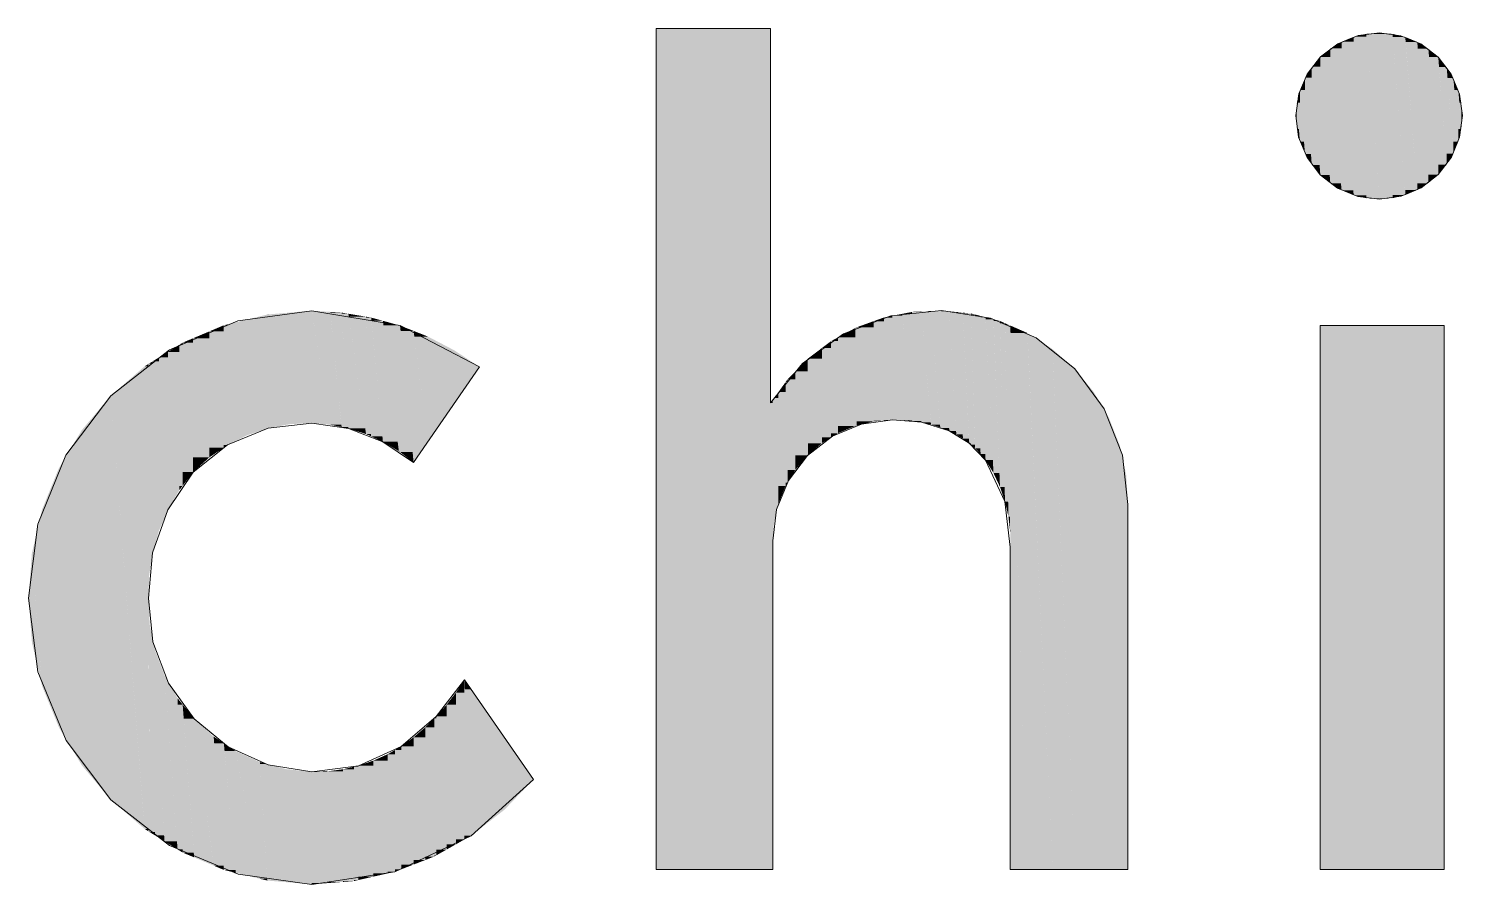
# Model space of a CAD drawing. Extents: x -1 to 1342, y -35 to 723.
# Drawn here: x 1236.772 to 1240.229, y 283.964 to 286.028 of the extents above; entities that cross this region are included whole.
import ezdxf

# ---------------------------------------------------------------- set-up
doc = ezdxf.new("R2010")
doc.units = 0
doc.layers.get('0').update_dxf_attribs({"lineweight": 18})
doc.layers.add('P11_Plankopf_Ausführung_AF_4_800 Plankopf', color=7, linetype='Continuous', lineweight=25)

# ---------------------------------------------------------------- blocks, each defined once
blk = doc.blocks.new('Referenz-A0SKLQSHLL', base_point=(1054.4775, 131.3883))
at = {"layer": 'P11_Plankopf_Ausführung_AF_4_800 Plankopf', "color": 0, "linetype": 'Continuous', "lineweight": 13, "ltscale": 16.9}
for p, q in [((1238.5613, 286.0283), (1238.285, 286.0283)), ((1238.285, 286.0283), (1238.285, 284.0003)), ((1238.5613, 285.1255), (1238.5613, 286.0283)), ((1239.9293, 285.9919), (1239.8876, 285.9603)), ((1239.9779, 286.0116), (1239.9293, 285.9919)), ((1240.0298, 286.0181), (1239.9779, 286.0116)), ((1240.0815, 286.0113), (1240.0298, 286.0181)), ((1240.1296, 285.9914), (1240.0815, 286.0113)), ((1240.1709, 285.9598), (1240.1296, 285.9914)), ((1239.8876, 285.9603), (1239.8554, 285.9189)), ((1240.2027, 285.9185), (1240.1709, 285.9598)), ((1239.8554, 285.9189), (1239.835, 285.8707)), ((1240.2226, 285.8704), (1240.2027, 285.9185)), ((1239.835, 285.8707), (1239.8278, 285.8188)), ((1240.2295, 285.8188), (1240.2226, 285.8704)), ((1239.8278, 285.8188), (1239.8347, 285.7665)), ((1240.2229, 285.7668), (1240.2295, 285.8188)), ((1239.8347, 285.7665), (1239.8549, 285.7178)), ((1240.2032, 285.7182), (1240.2229, 285.7668)), ((1239.8549, 285.7178), (1239.887, 285.6759)), ((1240.1715, 285.6764), (1240.2032, 285.7182)), ((1239.887, 285.6759), (1239.9288, 285.6438)), ((1240.1301, 285.6443), (1240.1715, 285.6764)), ((1239.9288, 285.6438), (1239.9776, 285.6236)), ((1239.9776, 285.6236), (1240.0298, 285.6168)), ((1240.0298, 285.6168), (1240.0818, 285.6239)), ((1240.0818, 285.6239), (1240.1301, 285.6443)), ((1237.4548, 285.348), (1237.2769, 285.3232)), ((1237.6677, 285.3121), (1237.4548, 285.348)), ((1238.8515, 285.3359), (1238.7372, 285.2923)), ((1238.9731, 285.3483), (1238.8515, 285.3359)), ((1239.0916, 285.3303), (1238.9731, 285.3483)), ((1237.2769, 285.3232), (1237.1115, 285.2532)), ((1237.8592, 285.2124), (1237.6677, 285.3121)), ((1239.2014, 285.2823), (1239.0916, 285.3303)), ((1240.1859, 285.3122), (1239.8868, 285.3122)), ((1239.8868, 285.3122), (1239.8868, 284.0003)), ((1240.1859, 284.0003), (1240.1859, 285.3122)), ((1238.7372, 285.2923), (1238.6382, 285.2206)), ((1239.2951, 285.2075), (1239.2014, 285.2823)), ((1237.1115, 285.2532), (1236.9699, 285.1427)), ((1237.7004, 284.9821), (1237.8592, 285.2124)), ((1238.6382, 285.2206), (1238.5613, 285.1255)), ((1239.3661, 285.111), (1239.2951, 285.2075)), ((1236.9699, 285.1427), (1236.8617, 284.9994)), ((1239.4098, 284.9994), (1239.3661, 285.111)), ((1237.3497, 285.0646), (1237.2519, 285.0242)), ((1237.4548, 285.0768), (1237.3497, 285.0646)), ((1237.5431, 285.0641), (1237.4548, 285.0768)), ((1237.6264, 285.032), (1237.5431, 285.0641)), ((1238.7802, 285.0744), (1238.7103, 285.0451)), ((1238.8553, 285.0847), (1238.7802, 285.0744)), ((1238.9252, 285.0787), (1238.8553, 285.0847)), ((1238.9923, 285.0579), (1238.9252, 285.0787)), ((1239.0404, 285.0283), (1238.9923, 285.0579)), ((1237.2519, 285.0242), (1237.1687, 284.9588)), ((1237.7004, 284.9821), (1237.6264, 285.032)), ((1238.7103, 285.0451), (1238.6504, 284.9987)), ((1239.0797, 284.9878), (1239.0404, 285.0283)), ((1236.8617, 284.9994), (1236.7942, 284.833)), ((1238.6504, 284.9987), (1238.6046, 284.9384)), ((1239.4231, 284.8803), (1239.4098, 284.9994)), ((1237.1687, 284.9588), (1237.1078, 284.8675)), ((1239.1266, 284.8876), (1239.0797, 284.9878)), ((1238.6046, 284.9384), (1238.5759, 284.8682)), ((1239.1394, 284.7777), (1239.1266, 284.8876)), ((1237.1078, 284.8675), (1237.0711, 284.764)), ((1238.5759, 284.8682), (1238.5664, 284.7931)), ((1239.4231, 284.0003), (1239.4231, 284.8803)), ((1236.7942, 284.833), (1236.7721, 284.6547)), ((1238.5664, 284.0003), (1238.5664, 284.7931)), ((1237.0711, 284.764), (1237.061, 284.6547)), ((1239.1394, 284.7777), (1239.1394, 284.0003)), ((1236.7721, 284.6547), (1236.7945, 284.4769)), ((1237.061, 284.6547), (1237.0716, 284.5491)), ((1237.0716, 284.5491), (1237.1091, 284.4497)), ((1236.7945, 284.4769), (1236.8622, 284.3109)), ((1237.1091, 284.4497), (1237.1711, 284.3635)), ((1237.7552, 284.3694), (1237.8231, 284.4578)), ((1237.9896, 284.2173), (1237.8231, 284.4578)), ((1237.6706, 284.2968), (1237.7552, 284.3694)), ((1237.1711, 284.3635), (1237.2532, 284.2963)), ((1236.8622, 284.3109), (1236.9705, 284.1681)), ((1237.5672, 284.2504), (1237.6706, 284.2968)), ((1237.2532, 284.2963), (1237.35, 284.2526)), ((1237.35, 284.2526), (1237.4548, 284.2354)), ((1237.4548, 284.2354), (1237.5672, 284.2504)), ((1237.8389, 284.0814), (1237.9896, 284.2173)), ((1236.9705, 284.1681), (1237.112, 284.0582)), ((1237.112, 284.0582), (1237.2772, 283.9886)), ((1237.6555, 283.9946), (1237.8389, 284.0814)), ((1237.2772, 283.9886), (1237.4548, 283.9642)), ((1237.4548, 283.9642), (1237.6555, 283.9946)), ((1238.285, 284.0003), (1238.5664, 284.0003)), ((1239.1394, 284.0003), (1239.4231, 284.0003)), ((1239.8868, 284.0003), (1240.1859, 284.0003))]:
    blk.add_line(p, q, dxfattribs=at)
at = {"layer": 'P11_Plankopf_Ausführung_AF_4_800 Plankopf', "color": 0, "linetype": 'Continuous', "lineweight": 0, "ltscale": 0.0169}
for points in [[(1238.285, 284.0003), (1238.5613, 284.0003), (1238.285, 286.0283)], [(1238.5613, 285.1255), (1238.5613, 286.0283), (1238.285, 286.0283)], [(1238.5613, 285.1255), (1238.408, 285.1255), (1238.285, 286.0283)], [(1239.9381, 285.9805), (1239.9116, 285.9805), (1239.9381, 285.9965)], [(1239.9386, 285.9965), (1239.9381, 285.9965), (1239.9386, 285.9968)], [(1239.9386, 285.6388), (1239.9381, 285.6388), (1239.9381, 285.9965)], [(1239.9386, 285.6386), (1239.9386, 285.9965), (1239.9381, 285.9965)], [(1239.9674, 285.9968), (1239.9386, 285.9968), (1239.9674, 286.0085)], [(1239.9665, 285.6386), (1239.9386, 285.6386), (1239.9386, 285.9968)], [(1239.9674, 285.6266), (1239.9674, 285.9968), (1239.9386, 285.9968)], [(1239.9678, 286.0085), (1239.9674, 286.0085), (1239.9678, 286.0087)], [(1239.9678, 285.6266), (1239.9674, 285.6266), (1239.9674, 286.0085)], [(1239.9678, 285.6266), (1239.9678, 286.0085), (1239.9674, 286.0085)], [(1239.9982, 286.0087), (1239.9678, 286.0087), (1239.9982, 286.0158)], [(1239.9977, 285.6266), (1239.9678, 285.6266), (1239.9678, 286.0087)], [(1239.9982, 285.6192), (1239.9982, 286.0087), (1239.9678, 286.0087)], [(1239.9984, 285.6192), (1239.9982, 285.6192), (1239.9982, 286.0158)], [(1239.9984, 285.6192), (1239.9984, 286.0158), (1239.9982, 286.0158)], [(1239.9984, 286.0158), (1239.9982, 286.0158), (1239.9984, 286.0158)], [(1240.0298, 286.0158), (1239.9984, 286.0158), (1240.0298, 286.0181)], [(1240.0296, 285.6192), (1239.9984, 285.6192), (1239.9984, 286.0158)], [(1240.0298, 285.6168), (1240.0298, 286.0158), (1239.9984, 286.0158)], [(1240.061, 285.6194), (1240.0298, 285.6194), (1240.0298, 286.0181)], [(1240.061, 286.0156), (1240.03, 286.0156), (1240.0298, 286.0181)], [(1240.061, 285.6194), (1240.061, 286.0156), (1240.03, 286.0156)], [(1240.0612, 285.6194), (1240.061, 285.6194), (1240.061, 286.0156)], [(1240.0612, 285.6194), (1240.0612, 286.0156), (1240.061, 286.0156)], [(1240.0612, 286.0156), (1240.061, 286.0156), (1240.061, 286.0156)], [(1240.0915, 285.6269), (1240.0612, 285.6269), (1240.0612, 286.0156)], [(1240.0915, 286.0083), (1240.0618, 286.0083), (1240.0612, 286.0156)], [(1240.0915, 285.6269), (1240.0915, 286.0083), (1240.0618, 286.0083)], [(1240.0918, 285.627), (1240.0915, 285.627), (1240.0915, 286.0083)], [(1240.0918, 286.0082), (1240.0915, 286.0082), (1240.0915, 286.0083)], [(1240.0918, 285.627), (1240.0918, 286.0082), (1240.0915, 286.0082)], [(1240.1204, 285.639), (1240.0918, 285.639), (1240.0918, 286.0082)], [(1240.1204, 285.9964), (1240.0928, 285.9964), (1240.0918, 286.0082)], [(1240.1204, 285.639), (1240.1204, 285.9964), (1240.0928, 285.9964)], [(1240.1209, 285.6392), (1240.1204, 285.6392), (1240.1204, 285.9964)], [(1240.1209, 285.9961), (1240.1204, 285.9961), (1240.1204, 285.9964)], [(1240.1209, 285.6392), (1240.1209, 285.9961), (1240.1204, 285.9961)], [(1240.1471, 285.6555), (1240.1209, 285.6555), (1240.1209, 285.9961)], [(1240.1471, 285.9801), (1240.1221, 285.9801), (1240.1209, 285.9961)], [(1239.887, 285.9364), (1239.867, 285.9364), (1239.887, 285.9596)], [(1239.8876, 285.9596), (1239.887, 285.9596), (1239.8876, 285.9603)], [(1239.8876, 285.6759), (1239.887, 285.6759), (1239.887, 285.9596)], [(1239.8876, 285.6754), (1239.8876, 285.9596), (1239.887, 285.9596)], [(1239.9111, 285.9603), (1239.8876, 285.9603), (1239.9111, 285.9801)], [(1239.9096, 285.6754), (1239.8876, 285.6754), (1239.8876, 285.9603)], [(1239.9111, 285.6553), (1239.9111, 285.9603), (1239.8876, 285.9603)], [(1239.9116, 285.9801), (1239.9111, 285.9801), (1239.9116, 285.9805)], [(1239.9116, 285.6553), (1239.9111, 285.6553), (1239.9111, 285.9801)], [(1239.9116, 285.655), (1239.9116, 285.9801), (1239.9111, 285.9801)], [(1239.9369, 285.655), (1239.9116, 285.655), (1239.9116, 285.9805)], [(1239.9381, 285.6388), (1239.9381, 285.9805), (1239.9116, 285.9805)], [(1240.1471, 285.6555), (1240.1471, 285.9801), (1240.1221, 285.9801)], [(1240.1477, 285.6558), (1240.1471, 285.6558), (1240.1471, 285.9801)], [(1240.1477, 285.9796), (1240.1471, 285.9796), (1240.1471, 285.9801)], [(1240.1477, 285.6558), (1240.1477, 285.9796), (1240.1471, 285.9796)], [(1240.1709, 285.6759), (1240.1477, 285.6759), (1240.1477, 285.9796)], [(1240.1709, 285.9598), (1240.1492, 285.9598), (1240.1477, 285.9796)], [(1240.1709, 285.6759), (1240.1709, 285.9598), (1240.1492, 285.9598)], [(1240.1715, 285.6764), (1240.1709, 285.6764), (1240.1709, 285.9598)], [(1240.1715, 285.9591), (1240.1709, 285.9591), (1240.1709, 285.9598)], [(1240.1715, 285.6764), (1240.1715, 285.9591), (1240.1709, 285.9591)], [(1240.1913, 285.6999), (1240.1715, 285.6999), (1240.1715, 285.9591)], [(1240.1913, 285.936), (1240.1733, 285.936), (1240.1715, 285.9591)], [(1239.8664, 285.9097), (1239.8503, 285.9097), (1239.8664, 285.9356)], [(1239.867, 285.9356), (1239.8664, 285.9356), (1239.867, 285.9364)], [(1239.867, 285.7), (1239.8664, 285.7), (1239.8664, 285.9356)], [(1239.867, 285.6994), (1239.867, 285.9356), (1239.8664, 285.9356)], [(1239.8852, 285.6994), (1239.867, 285.6994), (1239.867, 285.9364)], [(1239.887, 285.6759), (1239.887, 285.9364), (1239.867, 285.9364)], [(1240.1913, 285.6999), (1240.1913, 285.936), (1240.1733, 285.936)], [(1240.1918, 285.7005), (1240.1913, 285.7005), (1240.1913, 285.936)], [(1240.1918, 285.9351), (1240.1913, 285.9351), (1240.1913, 285.936)], [(1240.1918, 285.7005), (1240.1918, 285.9351), (1240.1913, 285.9351)], [(1240.2077, 285.7267), (1240.1918, 285.7267), (1240.1918, 285.9351)], [(1240.2077, 285.9093), (1240.1938, 285.9093), (1240.1918, 285.9351)], [(1239.8499, 285.8807), (1239.8381, 285.8807), (1239.8499, 285.9086)], [(1239.8503, 285.9086), (1239.8499, 285.9086), (1239.8503, 285.9097)], [(1239.8503, 285.7271), (1239.8499, 285.7271), (1239.8499, 285.9086)], [(1239.8503, 285.7263), (1239.8503, 285.9086), (1239.8499, 285.9086)], [(1239.8644, 285.7263), (1239.8503, 285.7263), (1239.8503, 285.9097)], [(1239.8664, 285.7), (1239.8664, 285.9097), (1239.8503, 285.9097)], [(1240.2077, 285.7267), (1240.2077, 285.9093), (1240.1938, 285.9093)], [(1240.2081, 285.7275), (1240.2077, 285.7275), (1240.2077, 285.9093)], [(1240.2081, 285.9082), (1240.2077, 285.9082), (1240.2077, 285.9093)], [(1240.2081, 285.7275), (1240.2081, 285.9082), (1240.2077, 285.9082)], [(1240.2197, 285.7558), (1240.2081, 285.7558), (1240.2081, 285.9082)], [(1240.2197, 285.8804), (1240.2102, 285.8804), (1240.2081, 285.9082)], [(1239.8377, 285.8501), (1239.8305, 285.8501), (1239.8377, 285.8793)], [(1239.8381, 285.8793), (1239.8377, 285.8793), (1239.8381, 285.8807)], [(1239.8381, 285.7563), (1239.8377, 285.7563), (1239.8377, 285.8793)], [(1239.8381, 285.7555), (1239.8381, 285.8793), (1239.8377, 285.8793)], [(1239.8477, 285.7555), (1239.8381, 285.7555), (1239.8381, 285.8807)], [(1239.8499, 285.7271), (1239.8499, 285.8807), (1239.8381, 285.8807)], [(1240.2197, 285.7558), (1240.2197, 285.8804), (1240.2102, 285.8804)], [(1240.22, 285.7567), (1240.2197, 285.7567), (1240.2197, 285.8804)], [(1240.22, 285.8789), (1240.2197, 285.8789), (1240.2197, 285.8804)], [(1240.22, 285.7567), (1240.22, 285.8789), (1240.2197, 285.8789)], [(1240.227, 285.7865), (1240.22, 285.7865), (1240.22, 285.8789)], [(1240.227, 285.85), (1240.2222, 285.85), (1240.22, 285.8789)], [(1239.8303, 285.8188), (1239.8278, 285.8188), (1239.8303, 285.8478)], [(1239.8303, 285.7872), (1239.8303, 285.8188), (1239.8278, 285.8188)], [(1239.8305, 285.8478), (1239.8303, 285.8478), (1239.8305, 285.8501)], [(1239.8305, 285.7872), (1239.8303, 285.7872), (1239.8303, 285.8478)], [(1239.8305, 285.7864), (1239.8305, 285.8478), (1239.8303, 285.8478)], [(1239.8354, 285.7864), (1239.8305, 285.7864), (1239.8305, 285.8501)], [(1239.8377, 285.7563), (1239.8377, 285.8501), (1239.8305, 285.8501)], [(1240.227, 285.7865), (1240.227, 285.85), (1240.2222, 285.85)], [(1240.2272, 285.7873), (1240.227, 285.7873), (1240.227, 285.85)], [(1240.2272, 285.8475), (1240.227, 285.8475), (1240.227, 285.85)], [(1240.2272, 285.7873), (1240.2272, 285.8475), (1240.227, 285.8475)], [(1240.2295, 285.8188), (1240.2272, 285.8188), (1240.2272, 285.8475)], [(1240.2272, 285.7873), (1240.2295, 285.8188), (1240.2272, 285.8188)], [(1239.8305, 285.7864), (1239.8305, 285.7872), (1239.8303, 285.7872)], [(1239.8377, 285.7563), (1239.8354, 285.7864), (1239.8305, 285.7864)], [(1240.22, 285.7567), (1240.227, 285.7865), (1240.22, 285.7865)], [(1240.227, 285.7865), (1240.2272, 285.7873), (1240.227, 285.7873)], [(1239.8381, 285.7555), (1239.8381, 285.7563), (1239.8377, 285.7563)], [(1239.8499, 285.7271), (1239.8477, 285.7555), (1239.8381, 285.7555)], [(1240.2081, 285.7275), (1240.2197, 285.7558), (1240.2081, 285.7558)], [(1240.2197, 285.7558), (1240.22, 285.7567), (1240.2197, 285.7567)], [(1239.8503, 285.7263), (1239.8503, 285.7271), (1239.8499, 285.7271)], [(1239.8664, 285.7), (1239.8644, 285.7263), (1239.8503, 285.7263)], [(1240.1918, 285.7005), (1240.2077, 285.7267), (1240.1918, 285.7267)], [(1240.2077, 285.7267), (1240.2081, 285.7275), (1240.2077, 285.7275)], [(1239.867, 285.6994), (1239.867, 285.7), (1239.8664, 285.7)], [(1239.887, 285.6759), (1239.8852, 285.6994), (1239.867, 285.6994)], [(1240.1715, 285.6764), (1240.1913, 285.6999), (1240.1715, 285.6999)], [(1240.1913, 285.6999), (1240.1918, 285.7005), (1240.1913, 285.7005)], [(1239.8876, 285.6754), (1239.8876, 285.6759), (1239.887, 285.6759)], [(1239.9111, 285.6553), (1239.9096, 285.6754), (1239.8876, 285.6754)], [(1239.9116, 285.655), (1239.9116, 285.6553), (1239.9111, 285.6553)], [(1239.9381, 285.6388), (1239.9369, 285.655), (1239.9116, 285.655)], [(1240.1209, 285.6392), (1240.1471, 285.6555), (1240.1209, 285.6555)], [(1240.1471, 285.6555), (1240.1477, 285.6558), (1240.1471, 285.6558)], [(1240.1477, 285.6558), (1240.1709, 285.6759), (1240.1477, 285.6759)], [(1240.1709, 285.6759), (1240.1715, 285.6764), (1240.1709, 285.6764)], [(1239.9386, 285.6386), (1239.9386, 285.6388), (1239.9381, 285.6388)], [(1239.9674, 285.6266), (1239.9665, 285.6386), (1239.9386, 285.6386)], [(1239.9678, 285.6266), (1239.9678, 285.6266), (1239.9674, 285.6266)], [(1239.9982, 285.6192), (1239.9977, 285.6266), (1239.9678, 285.6266)], [(1239.9984, 285.6192), (1239.9984, 285.6192), (1239.9982, 285.6192)], [(1240.0298, 285.6168), (1240.0296, 285.6192), (1239.9984, 285.6192)], [(1240.0298, 285.6168), (1240.061, 285.6194), (1240.0298, 285.6194)], [(1240.061, 285.6194), (1240.0612, 285.6194), (1240.061, 285.6194)], [(1240.0612, 285.6194), (1240.0915, 285.6269), (1240.0612, 285.6269)], [(1240.0915, 285.6269), (1240.0918, 285.627), (1240.0915, 285.627)], [(1240.0918, 285.627), (1240.1204, 285.639), (1240.0918, 285.639)], [(1240.1204, 285.639), (1240.1209, 285.6392), (1240.1204, 285.6392)], [(1237.3473, 285.3268), (1237.2994, 285.3268), (1237.3473, 285.3387)], [(1237.3497, 285.3387), (1237.3473, 285.3387), (1237.3497, 285.3389)], [(1237.3497, 285.0646), (1237.3473, 285.0646), (1237.3473, 285.3387)], [(1237.3497, 285.0646), (1237.3497, 285.3387), (1237.3473, 285.3387)], [(1237.4018, 285.3389), (1237.3497, 285.3389), (1237.4018, 285.3434)], [(1237.4018, 285.0743), (1237.3497, 285.0743), (1237.3497, 285.3389)], [(1237.4018, 285.0743), (1237.4018, 285.3389), (1237.3497, 285.3389)], [(1237.4548, 285.3434), (1237.4018, 285.3434), (1237.4548, 285.348)], [(1237.4548, 285.0768), (1237.4018, 285.0768), (1237.4018, 285.3434)], [(1237.4548, 285.0768), (1237.4548, 285.3434), (1237.4018, 285.3434)], [(1237.4987, 285.0768), (1237.4548, 285.0768), (1237.4548, 285.348)], [(1237.4993, 285.3452), (1237.4553, 285.3452), (1237.4548, 285.348)], [(1237.4993, 285.0729), (1237.4993, 285.3452), (1237.4553, 285.3452)], [(1237.5263, 285.0729), (1237.4993, 285.0729), (1237.4993, 285.3452)], [(1237.5269, 285.3434), (1237.4995, 285.3434), (1237.4993, 285.3452)], [(1237.5269, 285.0674), (1237.5269, 285.3434), (1237.4995, 285.3434)], [(1237.543, 285.0674), (1237.5269, 285.0674), (1237.5269, 285.3434)], [(1237.5431, 285.3407), (1237.5271, 285.3407), (1237.5269, 285.3434)], [(1237.5431, 285.0641), (1237.5431, 285.3407), (1237.5271, 285.3407)], [(1237.5837, 285.0641), (1237.5431, 285.0641), (1237.5431, 285.3407)], [(1237.5857, 285.3335), (1237.5442, 285.3335), (1237.5431, 285.3407)], [(1238.8553, 285.3315), (1238.8345, 285.3315), (1238.8553, 285.3357)], [(1238.8787, 285.3357), (1238.8553, 285.3357), (1238.8787, 285.3403)], [(1238.8787, 285.0847), (1238.8553, 285.0847), (1238.8553, 285.3357)], [(1238.8787, 285.0843), (1238.8787, 285.3357), (1238.8553, 285.3357)], [(1238.9021, 285.3403), (1238.8787, 285.3403), (1238.9021, 285.3449)], [(1238.9019, 285.0843), (1238.8787, 285.0843), (1238.8787, 285.3403)], [(1238.9021, 285.0824), (1238.9021, 285.3403), (1238.8787, 285.3403)], [(1238.9032, 285.3449), (1238.9021, 285.3449), (1238.9032, 285.3451)], [(1238.9032, 285.0824), (1238.9021, 285.0824), (1238.9021, 285.3449)], [(1238.9032, 285.0822), (1238.9032, 285.3449), (1238.9021, 285.3449)], [(1238.9252, 285.3451), (1238.9032, 285.3451), (1238.9252, 285.3461)], [(1238.925, 285.0822), (1238.9032, 285.0822), (1238.9032, 285.3451)], [(1238.9252, 285.0787), (1238.9252, 285.3451), (1238.9032, 285.3451)], [(1238.9481, 285.3461), (1238.9252, 285.3461), (1238.9481, 285.3472)], [(1238.9476, 285.0787), (1238.9252, 285.0787), (1238.9252, 285.3461)], [(1238.9481, 285.0734), (1238.9481, 285.3461), (1238.9252, 285.3461)], [(1238.9705, 285.3472), (1238.9481, 285.3472), (1238.9705, 285.3482)], [(1238.9699, 285.0734), (1238.9481, 285.0734), (1238.9481, 285.3472)], [(1238.9705, 285.0664), (1238.9705, 285.3472), (1238.9481, 285.3472)], [(1238.9731, 285.3482), (1238.9705, 285.3482), (1238.9731, 285.3483)], [(1238.9731, 285.0664), (1238.9705, 285.0664), (1238.9705, 285.3482)], [(1238.9731, 285.0654), (1238.9731, 285.3482), (1238.9705, 285.3482)], [(1238.9918, 285.0654), (1238.9731, 285.0654), (1238.9731, 285.3483)], [(1238.9923, 285.3464), (1238.9732, 285.3464), (1238.9731, 285.3483)], [(1238.9923, 285.0579), (1238.9923, 285.3464), (1238.9732, 285.3464)], [(1239.0087, 285.0579), (1238.9923, 285.0579), (1238.9923, 285.3464)], [(1239.0092, 285.3448), (1238.9924, 285.3448), (1238.9923, 285.3464)], [(1239.0092, 285.0494), (1239.0092, 285.3448), (1238.9924, 285.3448)], [(1239.0247, 285.0494), (1239.0092, 285.0494), (1239.0092, 285.3448)], [(1239.0252, 285.3432), (1239.0092, 285.3432), (1239.0092, 285.3448)], [(1239.0252, 285.0395), (1239.0252, 285.3432), (1239.0092, 285.3432)], [(1239.0398, 285.0395), (1239.0252, 285.0395), (1239.0252, 285.3432)], [(1239.0404, 285.3417), (1239.0253, 285.3417), (1239.0252, 285.3432)], [(1239.0404, 285.0283), (1239.0404, 285.3417), (1239.0253, 285.3417)], [(1239.0448, 285.0283), (1239.0404, 285.0283), (1239.0404, 285.3417)], [(1239.0448, 285.3413), (1239.0404, 285.3413), (1239.0404, 285.3417)], [(1239.0448, 285.0244), (1239.0448, 285.3413), (1239.0404, 285.3413)], [(1239.0543, 285.0244), (1239.0448, 285.0244), (1239.0448, 285.3413)], [(1239.0546, 285.3387), (1239.0449, 285.3387), (1239.0448, 285.3413)], [(1239.0546, 285.0159), (1239.0546, 285.3387), (1239.0449, 285.3387)], [(1239.0672, 285.0159), (1239.0546, 285.0159), (1239.0546, 285.3387)], [(1239.0677, 285.3353), (1239.0547, 285.3353), (1239.0546, 285.3387)], [(1239.0677, 285.0023), (1239.0677, 285.3353), (1239.0547, 285.3353)], [(1239.0792, 285.0023), (1239.0677, 285.0023), (1239.0677, 285.3353)], [(1239.0797, 285.3322), (1239.0678, 285.3322), (1239.0677, 285.3353)], [(1237.2425, 285.2981), (1237.2081, 285.2981), (1237.2425, 285.3127)], [(1237.2519, 285.3127), (1237.2425, 285.3127), (1237.2519, 285.315)], [(1237.2519, 285.0242), (1237.2425, 285.0242), (1237.2425, 285.3127)], [(1237.2519, 285.0242), (1237.2519, 285.3127), (1237.2425, 285.3127)], [(1237.2994, 285.315), (1237.2519, 285.315), (1237.2994, 285.3268)], [(1237.2994, 285.0478), (1237.2519, 285.0478), (1237.2519, 285.315)], [(1237.2994, 285.0478), (1237.2994, 285.315), (1237.2519, 285.315)], [(1237.3473, 285.0637), (1237.2994, 285.0637), (1237.2994, 285.3268)], [(1237.3473, 285.0637), (1237.3473, 285.3268), (1237.2994, 285.3268)], [(1237.5857, 285.0504), (1237.5857, 285.3335), (1237.5442, 285.3335)], [(1237.5979, 285.0504), (1237.5857, 285.0504), (1237.5857, 285.3335)], [(1237.5981, 285.3314), (1237.5858, 285.3314), (1237.5857, 285.3335)], [(1237.5981, 285.0448), (1237.5981, 285.3314), (1237.5858, 285.3314)], [(1237.6252, 285.0448), (1237.5981, 285.0448), (1237.5981, 285.3314)], [(1237.6264, 285.3236), (1237.5989, 285.3236), (1237.5981, 285.3314)], [(1237.6264, 285.032), (1237.6264, 285.3236), (1237.5989, 285.3236)], [(1237.662, 285.032), (1237.6264, 285.032), (1237.6264, 285.3236)], [(1237.6648, 285.3129), (1237.6277, 285.3129), (1237.6264, 285.3236)], [(1237.6648, 285.0091), (1237.6648, 285.3129), (1237.6277, 285.3129)], [(1237.6677, 285.0091), (1237.6648, 285.0091), (1237.6648, 285.3129)], [(1237.6677, 285.3121), (1237.6648, 285.3121), (1237.6648, 285.3129)], [(1237.6677, 285.007), (1237.6677, 285.3121), (1237.6648, 285.3121)], [(1237.698, 285.007), (1237.6677, 285.007), (1237.6677, 285.3121)], [(1237.7004, 285.2992), (1237.669, 285.2992), (1237.6677, 285.3121)], [(1237.7004, 284.9821), (1237.7004, 285.2992), (1237.669, 285.2992)], [(1237.7349, 285.0321), (1237.7004, 285.0321), (1237.7004, 285.2992)], [(1237.7349, 285.2856), (1237.7022, 285.2856), (1237.7004, 285.2992)], [(1238.7656, 285.2835), (1238.7236, 285.2835), (1238.7656, 285.3062)], [(1238.7686, 285.3062), (1238.7656, 285.3062), (1238.7686, 285.3078)], [(1238.7686, 285.0708), (1238.7656, 285.0708), (1238.7656, 285.3062)], [(1238.7686, 285.0708), (1238.7686, 285.3062), (1238.7656, 285.3062)], [(1238.8099, 285.3078), (1238.7686, 285.3078), (1238.8099, 285.3227)], [(1238.8099, 285.0809), (1238.7686, 285.0809), (1238.7686, 285.3078)], [(1238.8099, 285.0809), (1238.8099, 285.3078), (1238.7686, 285.3078)], [(1238.8345, 285.3227), (1238.8099, 285.3227), (1238.8345, 285.3315)], [(1238.8345, 285.0829), (1238.8099, 285.0829), (1238.8099, 285.3227)], [(1238.8345, 285.0829), (1238.8345, 285.3227), (1238.8099, 285.3227)], [(1238.8553, 285.0847), (1238.8345, 285.0847), (1238.8345, 285.3315)], [(1238.8553, 285.0847), (1238.8553, 285.3315), (1238.8345, 285.3315)], [(1239.0797, 284.9878), (1239.0797, 285.3322), (1239.0678, 285.3322)], [(1239.0973, 284.9878), (1239.0797, 284.9878), (1239.0797, 285.3322)], [(1239.0989, 285.3271), (1239.08, 285.3271), (1239.0797, 285.3322)], [(1239.0989, 284.9561), (1239.0989, 285.3271), (1239.08, 285.3271)], [(1239.1132, 284.9561), (1239.0989, 284.9561), (1239.0989, 285.3271)], [(1239.1145, 285.3231), (1239.0991, 285.3231), (1239.0989, 285.3271)], [(1239.1145, 284.9228), (1239.1145, 285.3231), (1239.0991, 285.3231)], [(1239.1146, 284.9228), (1239.1145, 284.9228), (1239.1145, 285.3231)], [(1239.1146, 285.323), (1239.1145, 285.323), (1239.1145, 285.3231)], [(1239.1146, 284.9226), (1239.1146, 285.323), (1239.1145, 285.323)], [(1239.1257, 284.9226), (1239.1146, 284.9226), (1239.1146, 285.323)], [(1239.1266, 285.3178), (1239.1148, 285.3178), (1239.1146, 285.323)], [(1239.1266, 284.8876), (1239.1266, 285.3178), (1239.1148, 285.3178)], [(1239.1342, 284.8876), (1239.1266, 284.8876), (1239.1266, 285.3178)], [(1239.1348, 285.3142), (1239.1267, 285.3142), (1239.1266, 285.3178)], [(1239.1348, 284.8515), (1239.1348, 285.3142), (1239.1267, 285.3142)], [(1239.1388, 284.8515), (1239.1348, 284.8515), (1239.1348, 285.3142)], [(1239.1391, 285.3123), (1239.1348, 285.3123), (1239.1348, 285.3142)], [(1239.1391, 284.8147), (1239.1391, 285.3123), (1239.1348, 285.3123)], [(1239.1393, 284.8147), (1239.1391, 284.8147), (1239.1391, 285.3123)], [(1239.1394, 285.3122), (1239.1391, 285.3122), (1239.1391, 285.3123)], [(1239.1394, 284.7777), (1239.1394, 285.3122), (1239.1391, 285.3122)], [(1239.1561, 284.7777), (1239.1394, 284.7777), (1239.1394, 285.3122)], [(1239.1805, 285.2942), (1239.1399, 285.2942), (1239.1394, 285.3122)], [(1239.8868, 284.0003), (1240.1859, 284.0003), (1239.8868, 285.3122)], [(1240.1859, 284.0003), (1240.1859, 285.3122), (1239.8868, 285.3122)], [(1237.1354, 285.2486), (1237.1078, 285.2486), (1237.1354, 285.2658)], [(1237.1431, 285.2658), (1237.1354, 285.2658), (1237.1431, 285.2706)], [(1237.1431, 284.9251), (1237.1354, 284.9251), (1237.1354, 285.2658)], [(1237.1431, 284.9251), (1237.1431, 285.2658), (1237.1354, 285.2658)], [(1237.1687, 285.2706), (1237.1431, 285.2706), (1237.1687, 285.2815)], [(1237.1687, 284.9588), (1237.1431, 284.9588), (1237.1431, 285.2706)], [(1237.1687, 284.9588), (1237.1687, 285.2706), (1237.1431, 285.2706)], [(1237.2081, 285.2815), (1237.1687, 285.2815), (1237.2081, 285.2981)], [(1237.2081, 284.9944), (1237.1687, 284.9944), (1237.1687, 285.2815)], [(1237.2081, 284.9944), (1237.2081, 285.2815), (1237.1687, 285.2815)], [(1237.2425, 285.0178), (1237.2081, 285.0178), (1237.2081, 285.2981)], [(1237.2425, 285.0178), (1237.2425, 285.2981), (1237.2081, 285.2981)], [(1237.7349, 285.0321), (1237.7349, 285.2856), (1237.7022, 285.2856)], [(1237.7989, 285.125), (1237.7349, 285.125), (1237.7349, 285.2856)], [(1237.7989, 285.2522), (1237.7482, 285.2522), (1237.7349, 285.2856)], [(1238.7071, 285.2578), (1238.6849, 285.2578), (1238.7071, 285.2745)], [(1238.7236, 285.2745), (1238.7071, 285.2745), (1238.7236, 285.2835)], [(1238.7236, 285.0524), (1238.7071, 285.0524), (1238.7071, 285.2745)], [(1238.7236, 285.0524), (1238.7236, 285.2745), (1238.7071, 285.2745)], [(1238.7656, 285.07), (1238.7236, 285.07), (1238.7236, 285.2835)], [(1238.7656, 285.07), (1238.7656, 285.2835), (1238.7236, 285.2835)], [(1239.1805, 284.0003), (1239.1805, 285.2942), (1239.1399, 285.2942)], [(1239.1805, 284.0003), (1239.2412, 284.0003), (1239.1805, 285.2942)], [(1239.2412, 285.2553), (1239.1824, 285.2553), (1239.1805, 285.2942)], [(1237.0862, 285.2258), (1237.0711, 285.2258), (1237.0862, 285.2352)], [(1237.1078, 285.2352), (1237.0862, 285.2352), (1237.1078, 285.2486)], [(1237.1078, 284.8675), (1237.0862, 284.8675), (1237.0862, 285.2352)], [(1237.1078, 284.8675), (1237.1078, 285.2352), (1237.0862, 285.2352)], [(1237.1354, 284.915), (1237.1078, 284.915), (1237.1078, 285.2486)], [(1237.1354, 284.915), (1237.1354, 285.2486), (1237.1078, 285.2486)], [(1237.7989, 285.125), (1237.7989, 285.2522), (1237.7482, 285.2522)], [(1237.8592, 285.2124), (1237.7989, 285.2124), (1237.7989, 285.2522)], [(1238.6504, 285.2016), (1238.621, 285.2016), (1238.6504, 285.2316)], [(1238.6512, 285.2316), (1238.6504, 285.2316), (1238.6512, 285.2324)], [(1238.6512, 284.9993), (1238.6504, 284.9993), (1238.6504, 285.2316)], [(1238.6512, 284.9993), (1238.6512, 285.2316), (1238.6504, 285.2316)], [(1238.6849, 285.2324), (1238.6512, 285.2324), (1238.6849, 285.2578)], [(1238.6849, 285.0284), (1238.6512, 285.0284), (1238.6512, 285.2324)], [(1238.6849, 285.0284), (1238.6849, 285.2324), (1238.6512, 285.2324)], [(1238.7071, 285.0421), (1238.6849, 285.0421), (1238.6849, 285.2578)], [(1238.7071, 285.0421), (1238.7071, 285.2578), (1238.6849, 285.2578)], [(1239.2412, 284.0003), (1239.2412, 285.2553), (1239.1824, 285.2553)], [(1239.2412, 284.0003), (1239.2951, 284.0003), (1239.2412, 285.2553)], [(1239.2951, 285.2075), (1239.2433, 285.2075), (1239.2412, 285.2553)], [(1237.0515, 285.1432), (1236.9705, 285.1432), (1237.0515, 285.2135)], [(1237.052, 285.2135), (1237.0515, 285.2135), (1237.052, 285.2138)], [(1237.052, 284.0981), (1237.0515, 284.0981), (1237.0515, 285.2135)], [(1237.052, 284.0977), (1237.052, 285.2135), (1237.0515, 285.2135)], [(1237.061, 285.2138), (1237.052, 285.2138), (1237.061, 285.2195)], [(1237.061, 284.0977), (1237.052, 284.0977), (1237.052, 285.2138)], [(1237.061, 284.0921), (1237.061, 285.2138), (1237.052, 285.2138)], [(1237.0627, 285.2195), (1237.061, 285.2195), (1237.0627, 285.2205)], [(1237.0627, 284.7097), (1237.061, 284.7097), (1237.061, 285.2195)], [(1237.0627, 284.7097), (1237.0627, 285.2195), (1237.061, 285.2195)], [(1237.0711, 285.2205), (1237.0627, 285.2205), (1237.0711, 285.2258)], [(1237.0711, 284.764), (1237.0627, 284.764), (1237.0627, 285.2205)], [(1237.0711, 284.764), (1237.0711, 285.2205), (1237.0627, 285.2205)], [(1237.0862, 284.8169), (1237.0711, 284.8169), (1237.0711, 285.2258)], [(1237.0862, 284.8169), (1237.0862, 285.2258), (1237.0711, 285.2258)], [(1237.7989, 285.125), (1237.8592, 285.2124), (1237.7989, 285.2124)], [(1238.621, 285.1823), (1238.6022, 285.1823), (1238.621, 285.2016)], [(1238.6504, 284.9987), (1238.621, 284.9987), (1238.621, 285.2016)], [(1238.6504, 284.9987), (1238.6504, 285.2016), (1238.621, 285.2016)], [(1239.2951, 284.0003), (1239.2951, 285.2075), (1239.2433, 285.2075)], [(1239.2951, 284.0003), (1239.3408, 284.0003), (1239.2951, 285.2075)], [(1239.3408, 285.1518), (1239.2972, 285.1518), (1239.2951, 285.2075)], [(1238.5974, 285.1518), (1238.5802, 285.1518), (1238.5974, 285.1757)], [(1238.6022, 285.1757), (1238.5974, 285.1757), (1238.6022, 285.1823)], [(1238.6022, 284.9329), (1238.5974, 284.9329), (1238.5974, 285.1757)], [(1238.6022, 284.9329), (1238.6022, 285.1757), (1238.5974, 285.1757)], [(1238.621, 284.9639), (1238.6022, 284.9639), (1238.6022, 285.1823)], [(1238.621, 284.9639), (1238.621, 285.1823), (1238.6022, 285.1823)], [(1236.9699, 285.0608), (1236.901, 285.0608), (1236.9699, 285.1427)], [(1236.9705, 285.1427), (1236.9699, 285.1427), (1236.9705, 285.1432)], [(1236.9705, 284.1688), (1236.9699, 284.1688), (1236.9699, 285.1427)], [(1236.9705, 284.1681), (1236.9705, 285.1427), (1236.9699, 285.1427)], [(1237.046, 284.1681), (1236.9705, 284.1681), (1236.9705, 285.1432)], [(1237.0515, 284.0981), (1237.0515, 285.1432), (1236.9705, 285.1432)], [(1238.5664, 285.1255), (1238.5613, 285.1255), (1238.5664, 285.1326)], [(1238.5697, 285.1326), (1238.5664, 285.1326), (1238.5697, 285.1373)], [(1238.5697, 284.8385), (1238.5664, 284.8385), (1238.5664, 285.1326)], [(1238.5697, 284.8385), (1238.5697, 285.1326), (1238.5664, 285.1326)], [(1238.5802, 285.1373), (1238.5697, 285.1373), (1238.5802, 285.1518)], [(1238.5802, 284.8828), (1238.5697, 284.8828), (1238.5697, 285.1373)], [(1238.5802, 284.8828), (1238.5802, 285.1373), (1238.5697, 285.1373)], [(1238.5974, 284.925), (1238.5802, 284.925), (1238.5802, 285.1518)], [(1238.5974, 284.925), (1238.5974, 285.1518), (1238.5802, 285.1518)], [(1239.3408, 284.0003), (1239.3408, 285.1518), (1239.2972, 285.1518)], [(1239.3408, 284.0003), (1239.3772, 284.0003), (1239.3408, 285.1518)], [(1239.3772, 285.0896), (1239.3427, 285.0896), (1239.3408, 285.1518)], [(1237.7349, 285.0321), (1237.7989, 285.125), (1237.7349, 285.125)], [(1238.5613, 284.0003), (1238.5613, 285.1255), (1238.408, 285.1255)], [(1238.5613, 284.0003), (1238.5664, 284.0003), (1238.5613, 285.1255)], [(1238.5664, 284.7931), (1238.5664, 285.1255), (1238.5613, 285.1255)], [(1238.5664, 284.7931), (1238.5628, 284.7931), (1238.5613, 285.1255)], [(1236.9004, 284.9684), (1236.8452, 284.9684), (1236.9004, 285.0601)], [(1236.901, 285.0601), (1236.9004, 285.0601), (1236.901, 285.0608)], [(1236.901, 284.2513), (1236.9004, 284.2513), (1236.9004, 285.0601)], [(1236.901, 284.2504), (1236.901, 285.0601), (1236.9004, 285.0601)], [(1236.9636, 284.2504), (1236.901, 284.2504), (1236.901, 285.0608)], [(1236.9699, 284.1688), (1236.9699, 285.0608), (1236.901, 285.0608)], [(1237.2994, 285.0478), (1237.3473, 285.0637), (1237.2994, 285.0637)], [(1237.3473, 285.0637), (1237.3497, 285.0646), (1237.3473, 285.0646)], [(1237.3497, 285.0646), (1237.4018, 285.0743), (1237.3497, 285.0743)], [(1237.4018, 285.0743), (1237.4548, 285.0768), (1237.4018, 285.0768)], [(1237.4993, 285.0729), (1237.4987, 285.0768), (1237.4548, 285.0768)], [(1237.5269, 285.0674), (1237.5263, 285.0729), (1237.4993, 285.0729)], [(1237.5431, 285.0641), (1237.543, 285.0674), (1237.5269, 285.0674)], [(1237.5857, 285.0504), (1237.5837, 285.0641), (1237.5431, 285.0641)], [(1238.7236, 285.0524), (1238.7656, 285.07), (1238.7236, 285.07)], [(1238.7656, 285.07), (1238.7686, 285.0708), (1238.7656, 285.0708)], [(1238.7686, 285.0708), (1238.8099, 285.0809), (1238.7686, 285.0809)], [(1238.8099, 285.0809), (1238.8345, 285.0829), (1238.8099, 285.0829)], [(1238.8345, 285.0829), (1238.8553, 285.0847), (1238.8345, 285.0847)], [(1238.8787, 285.0843), (1238.8787, 285.0847), (1238.8553, 285.0847)], [(1238.9021, 285.0824), (1238.9019, 285.0843), (1238.8787, 285.0843)], [(1238.9032, 285.0822), (1238.9032, 285.0824), (1238.9021, 285.0824)], [(1238.9252, 285.0787), (1238.925, 285.0822), (1238.9032, 285.0822)], [(1238.9481, 285.0734), (1238.9476, 285.0787), (1238.9252, 285.0787)], [(1238.9705, 285.0664), (1238.9699, 285.0734), (1238.9481, 285.0734)], [(1238.9731, 285.0654), (1238.9731, 285.0664), (1238.9705, 285.0664)], [(1238.9923, 285.0579), (1238.9918, 285.0654), (1238.9731, 285.0654)], [(1239.0092, 285.0494), (1239.0087, 285.0579), (1238.9923, 285.0579)], [(1239.3772, 284.0003), (1239.3772, 285.0896), (1239.3427, 285.0896)], [(1239.3772, 284.0003), (1239.4035, 284.0003), (1239.3772, 285.0896)], [(1239.4035, 285.0226), (1239.3788, 285.0226), (1239.3772, 285.0896)], [(1237.2425, 285.0178), (1237.2519, 285.0242), (1237.2425, 285.0242)], [(1237.2519, 285.0242), (1237.2994, 285.0478), (1237.2519, 285.0478)], [(1237.5981, 285.0448), (1237.5979, 285.0504), (1237.5857, 285.0504)], [(1237.6264, 285.032), (1237.6252, 285.0448), (1237.5981, 285.0448)], [(1237.6648, 285.0091), (1237.662, 285.032), (1237.6264, 285.032)], [(1237.7004, 284.9821), (1237.7349, 285.0321), (1237.7004, 285.0321)], [(1238.6512, 284.9993), (1238.6849, 285.0284), (1238.6512, 285.0284)], [(1238.6849, 285.0284), (1238.7071, 285.0421), (1238.6849, 285.0421)], [(1238.7071, 285.0421), (1238.7236, 285.0524), (1238.7071, 285.0524)], [(1239.0252, 285.0395), (1239.0247, 285.0494), (1239.0092, 285.0494)], [(1239.0404, 285.0283), (1239.0398, 285.0395), (1239.0252, 285.0395)], [(1239.0448, 285.0244), (1239.0448, 285.0283), (1239.0404, 285.0283)], [(1239.0546, 285.0159), (1239.0543, 285.0244), (1239.0448, 285.0244)], [(1239.4035, 284.0003), (1239.4035, 285.0226), (1239.3788, 285.0226)], [(1239.4035, 284.0003), (1239.4189, 284.0003), (1239.4035, 285.0226)], [(1239.4189, 284.9522), (1239.4045, 284.9522), (1239.4035, 285.0226)], [(1237.1687, 284.9588), (1237.2081, 284.9944), (1237.1687, 284.9944)], [(1237.2081, 284.9944), (1237.2425, 285.0178), (1237.2081, 285.0178)], [(1237.6677, 285.007), (1237.6677, 285.0091), (1237.6648, 285.0091)], [(1237.7004, 284.9821), (1237.698, 285.007), (1237.6677, 285.007)], [(1238.621, 284.9639), (1238.6504, 284.9987), (1238.621, 284.9987)], [(1238.6504, 284.9987), (1238.6512, 284.9993), (1238.6504, 284.9993)], [(1239.0677, 285.0023), (1239.0672, 285.0159), (1239.0546, 285.0159)], [(1239.0797, 284.9878), (1239.0792, 285.0023), (1239.0677, 285.0023)], [(1236.8447, 284.8685), (1236.8045, 284.8685), (1236.8447, 284.9676)], [(1236.8452, 284.9676), (1236.8447, 284.9676), (1236.8452, 284.9684)], [(1236.8452, 284.3438), (1236.8447, 284.3438), (1236.8447, 284.9676)], [(1236.8452, 284.3426), (1236.8452, 284.9676), (1236.8447, 284.9676)], [(1236.8934, 284.3426), (1236.8452, 284.3426), (1236.8452, 284.9684)], [(1236.9004, 284.2513), (1236.9004, 284.9684), (1236.8452, 284.9684)], [(1237.1431, 284.9251), (1237.1687, 284.9588), (1237.1431, 284.9588)], [(1238.6022, 284.9329), (1238.621, 284.9639), (1238.6022, 284.9639)], [(1239.0989, 284.9561), (1239.0973, 284.9878), (1239.0797, 284.9878)], [(1239.1145, 284.9228), (1239.1132, 284.9561), (1239.0989, 284.9561)], [(1237.1354, 284.915), (1237.1431, 284.9251), (1237.1354, 284.9251)], [(1238.5802, 284.8828), (1238.5974, 284.925), (1238.5802, 284.925)], [(1238.5974, 284.925), (1238.6022, 284.9329), (1238.5974, 284.9329)], [(1239.1146, 284.9226), (1239.1146, 284.9228), (1239.1145, 284.9228)], [(1239.1266, 284.8876), (1239.1257, 284.9226), (1239.1146, 284.9226)], [(1239.4189, 284.0003), (1239.4189, 284.9522), (1239.4045, 284.9522)], [(1239.4189, 284.0003), (1239.4231, 284.0003), (1239.4189, 284.9522)], [(1239.4231, 284.8803), (1239.4192, 284.8803), (1239.4189, 284.9522)], [(1237.1078, 284.8675), (1237.1354, 284.915), (1237.1078, 284.915)], [(1239.1348, 284.8515), (1239.1342, 284.8876), (1239.1266, 284.8876)], [(1236.8042, 284.7633), (1236.78, 284.7633), (1236.8042, 284.8676)], [(1236.8045, 284.8676), (1236.8042, 284.8676), (1236.8045, 284.8685)], [(1236.8045, 284.4439), (1236.8042, 284.4439), (1236.8042, 284.8676)], [(1236.8045, 284.4424), (1236.8045, 284.8676), (1236.8042, 284.8676)], [(1236.8372, 284.4424), (1236.8045, 284.4424), (1236.8045, 284.8685)], [(1236.8447, 284.3438), (1236.8447, 284.8685), (1236.8045, 284.8685)], [(1237.0862, 284.8169), (1237.1078, 284.8675), (1237.0862, 284.8675)], [(1238.5697, 284.8385), (1238.5802, 284.8828), (1238.5697, 284.8828)], [(1239.1391, 284.8147), (1239.1388, 284.8515), (1239.1348, 284.8515)], [(1239.4231, 284.0003), (1239.4231, 284.8803), (1239.4192, 284.8803)], [(1237.0711, 284.764), (1237.0862, 284.8169), (1237.0711, 284.8169)], [(1238.5664, 284.7931), (1238.5697, 284.8385), (1238.5664, 284.8385)], [(1238.5664, 284.0003), (1238.5664, 284.7931), (1238.5628, 284.7931)], [(1239.1394, 284.7777), (1239.1393, 284.8147), (1239.1391, 284.8147)], [(1236.7798, 284.6547), (1236.7721, 284.6547), (1236.7798, 284.7624)], [(1236.78, 284.7624), (1236.7798, 284.7624), (1236.78, 284.7633)], [(1236.78, 284.55), (1236.7798, 284.55), (1236.7798, 284.7624)], [(1236.78, 284.5473), (1236.78, 284.7624), (1236.7798, 284.7624)], [(1236.7963, 284.5473), (1236.78, 284.5473), (1236.78, 284.7633)], [(1236.8042, 284.4439), (1236.8042, 284.7633), (1236.78, 284.7633)], [(1237.0627, 284.7097), (1237.0711, 284.764), (1237.0627, 284.764)], [(1239.1805, 284.0003), (1239.1561, 284.7777), (1239.1394, 284.7777)], [(1239.1394, 284.0003), (1239.1805, 284.0003), (1239.1394, 284.7777)], [(1237.061, 284.6547), (1237.0627, 284.7097), (1237.061, 284.7097)], [(1236.7798, 284.55), (1236.7798, 284.6547), (1236.7721, 284.6547)], [(1237.064, 284.0921), (1237.061, 284.0921), (1237.061, 284.6547)], [(1237.064, 284.591), (1237.0614, 284.591), (1237.061, 284.6547)], [(1237.064, 284.0902), (1237.064, 284.591), (1237.0614, 284.591)], [(1237.0768, 284.0902), (1237.064, 284.0902), (1237.064, 284.591)], [(1237.077, 284.5285), (1237.0656, 284.5285), (1237.064, 284.591)], [(1236.78, 284.5473), (1236.78, 284.55), (1236.7798, 284.55)], [(1236.8042, 284.4439), (1236.7963, 284.5473), (1236.78, 284.5473)], [(1237.077, 284.0822), (1237.077, 284.5285), (1237.0656, 284.5285)], [(1237.0988, 284.0822), (1237.077, 284.0822), (1237.077, 284.5285)], [(1237.0995, 284.4688), (1237.0799, 284.4688), (1237.077, 284.5285)], [(1236.8045, 284.4424), (1236.8045, 284.4439), (1236.8042, 284.4439)], [(1236.8447, 284.3438), (1236.8372, 284.4424), (1236.8045, 284.4424)], [(1237.0995, 284.0682), (1237.0995, 284.4688), (1237.0799, 284.4688)], [(1237.1297, 284.0682), (1237.0995, 284.0682), (1237.0995, 284.4688)], [(1237.1312, 284.4133), (1237.1037, 284.4133), (1237.0995, 284.4688)], [(1237.8231, 284.4268), (1237.8025, 284.4268), (1237.8231, 284.4578)], [(1237.8389, 284.0814), (1237.8231, 284.0814), (1237.8231, 284.4578)], [(1237.8389, 284.435), (1237.824, 284.435), (1237.8231, 284.4578)], [(1237.8389, 284.0814), (1237.8389, 284.435), (1237.824, 284.435)], [(1237.9192, 284.1439), (1237.8389, 284.1439), (1237.8389, 284.435)], [(1237.9192, 284.319), (1237.8709, 284.319), (1237.8389, 284.435)], [(1237.1312, 284.0485), (1237.1312, 284.4133), (1237.1037, 284.4133)], [(1237.1433, 284.0485), (1237.1312, 284.0485), (1237.1312, 284.4133)], [(1237.1435, 284.3979), (1237.1317, 284.3979), (1237.1312, 284.4133)], [(1237.8025, 284.3973), (1237.7798, 284.3973), (1237.8025, 284.4268)], [(1237.8231, 284.0725), (1237.8025, 284.0725), (1237.8025, 284.4268)], [(1237.8231, 284.0725), (1237.8231, 284.4268), (1237.8025, 284.4268)], [(1237.1435, 284.0408), (1237.1435, 284.3979), (1237.1317, 284.3979)], [(1237.1702, 284.0408), (1237.1435, 284.0408), (1237.1435, 284.3979)], [(1237.1711, 284.3635), (1237.1461, 284.3635), (1237.1435, 284.3979)], [(1237.7552, 284.3646), (1237.7504, 284.3646), (1237.7552, 284.3694)], [(1237.7798, 284.3694), (1237.7552, 284.3694), (1237.7798, 284.3973)], [(1237.7798, 284.048), (1237.7552, 284.048), (1237.7552, 284.3694)], [(1237.7798, 284.048), (1237.7798, 284.3694), (1237.7552, 284.3694)], [(1237.8025, 284.0608), (1237.7798, 284.0608), (1237.7798, 284.3973)], [(1237.8025, 284.0608), (1237.8025, 284.3973), (1237.7798, 284.3973)], [(1236.8452, 284.3426), (1236.8452, 284.3438), (1236.8447, 284.3438)], [(1236.9004, 284.2513), (1236.8934, 284.3426), (1236.8452, 284.3426)], [(1237.1711, 284.0293), (1237.1711, 284.3635), (1237.1461, 284.3635)], [(1237.2156, 284.0293), (1237.1711, 284.0293), (1237.1711, 284.3635)], [(1237.2183, 284.3206), (1237.1768, 284.3206), (1237.1711, 284.3635)], [(1237.7287, 284.319), (1237.7005, 284.319), (1237.7287, 284.3433)], [(1237.7504, 284.3433), (1237.7287, 284.3433), (1237.7504, 284.3646)], [(1237.7504, 284.0313), (1237.7287, 284.0313), (1237.7287, 284.3433)], [(1237.7504, 284.0313), (1237.7504, 284.3433), (1237.7287, 284.3433)], [(1237.7552, 284.0341), (1237.7504, 284.0341), (1237.7504, 284.3646)], [(1237.7552, 284.0341), (1237.7552, 284.3646), (1237.7504, 284.3646)], [(1237.2183, 284.0094), (1237.2183, 284.3206), (1237.1768, 284.3206)], [(1237.242, 284.0094), (1237.2183, 284.0094), (1237.2183, 284.3206)], [(1237.2428, 284.3044), (1237.2195, 284.3044), (1237.2183, 284.3206)], [(1237.2428, 283.999), (1237.2428, 284.3044), (1237.2195, 284.3044)], [(1237.271, 283.999), (1237.2428, 283.999), (1237.2428, 284.3044)], [(1237.2716, 284.2855), (1237.2446, 284.2855), (1237.2428, 284.3044)], [(1237.6706, 284.2882), (1237.6555, 284.2882), (1237.6706, 284.2968)], [(1237.7005, 284.2968), (1237.6706, 284.2968), (1237.7005, 284.319)], [(1237.7005, 284.012), (1237.6706, 284.012), (1237.6706, 284.2968)], [(1237.7005, 284.012), (1237.7005, 284.2968), (1237.6706, 284.2968)], [(1237.7287, 284.0229), (1237.7005, 284.0229), (1237.7005, 284.319)], [(1237.7287, 284.0229), (1237.7287, 284.319), (1237.7005, 284.319)], [(1237.9192, 284.1439), (1237.9192, 284.319), (1237.8709, 284.319)], [(1237.9896, 284.2173), (1237.9192, 284.2173), (1237.9192, 284.319)], [(1237.2716, 283.992), (1237.2716, 284.2855), (1237.2446, 284.2855)], [(1237.3271, 283.992), (1237.2716, 283.992), (1237.2716, 284.2855)], [(1237.3298, 284.2592), (1237.2766, 284.2592), (1237.2716, 284.2855)], [(1237.6031, 284.2504), (1237.5672, 284.2504), (1237.6031, 284.2625)], [(1237.6377, 284.2625), (1237.6031, 284.2625), (1237.6377, 284.278)], [(1237.6377, 283.9906), (1237.6031, 283.9906), (1237.6031, 284.2625)], [(1237.6377, 283.9906), (1237.6377, 284.2625), (1237.6031, 284.2625)], [(1237.6555, 284.278), (1237.6377, 284.278), (1237.6555, 284.2882)], [(1237.6555, 283.9946), (1237.6377, 283.9946), (1237.6377, 284.278)], [(1237.6555, 283.9946), (1237.6555, 284.278), (1237.6377, 284.278)], [(1237.6706, 284.0005), (1237.6555, 284.0005), (1237.6555, 284.2882)], [(1237.6706, 284.0005), (1237.6706, 284.2882), (1237.6555, 284.2882)], [(1236.901, 284.2504), (1236.901, 284.2513), (1236.9004, 284.2513)], [(1236.9699, 284.1688), (1236.9636, 284.2504), (1236.901, 284.2504)], [(1237.3298, 283.9776), (1237.3298, 284.2592), (1237.2766, 284.2592)], [(1237.3472, 283.9776), (1237.3298, 283.9776), (1237.3298, 284.2592)], [(1237.3475, 284.2544), (1237.3301, 284.2544), (1237.3298, 284.2592)], [(1237.3475, 283.9733), (1237.3475, 284.2544), (1237.3301, 284.2544)], [(1237.3908, 283.9733), (1237.3475, 283.9733), (1237.3475, 284.2544)], [(1237.3914, 284.2424), (1237.3493, 284.2424), (1237.3475, 284.2544)], [(1237.3914, 283.9696), (1237.3914, 284.2424), (1237.3493, 284.2424)], [(1237.4536, 283.9696), (1237.3914, 283.9696), (1237.3914, 284.2424)], [(1237.4548, 284.2354), (1237.393, 284.2354), (1237.3914, 284.2424)], [(1237.4548, 283.9642), (1237.4548, 284.2354), (1237.393, 284.2354)], [(1237.4927, 284.2354), (1237.4548, 284.2354), (1237.4927, 284.2368)], [(1237.4927, 283.9672), (1237.4548, 283.9672), (1237.4548, 284.2354)], [(1237.4927, 283.9672), (1237.4927, 284.2354), (1237.4548, 284.2354)], [(1237.5303, 284.2368), (1237.4927, 284.2368), (1237.5303, 284.2418)], [(1237.5303, 283.9701), (1237.4927, 283.9701), (1237.4927, 284.2368)], [(1237.5303, 283.9701), (1237.5303, 284.2368), (1237.4927, 284.2368)], [(1237.5563, 284.2418), (1237.5303, 284.2418), (1237.5563, 284.2478)], [(1237.5563, 283.9721), (1237.5303, 283.9721), (1237.5303, 284.2418)], [(1237.5563, 283.9721), (1237.5563, 284.2418), (1237.5303, 284.2418)], [(1237.5672, 284.2478), (1237.5563, 284.2478), (1237.5672, 284.2504)], [(1237.5672, 283.9746), (1237.5563, 283.9746), (1237.5563, 284.2478)], [(1237.5672, 283.9746), (1237.5672, 284.2478), (1237.5563, 284.2478)], [(1237.6031, 283.9827), (1237.5672, 283.9827), (1237.5672, 284.2504)], [(1237.6031, 283.9827), (1237.6031, 284.2504), (1237.5672, 284.2504)], [(1237.9192, 284.1439), (1237.9896, 284.2173), (1237.9192, 284.2173)], [(1236.9705, 284.1681), (1236.9705, 284.1688), (1236.9699, 284.1688)], [(1237.0515, 284.0981), (1237.046, 284.1681), (1236.9705, 284.1681)], [(1237.8389, 284.0814), (1237.9192, 284.1439), (1237.8389, 284.1439)], [(1237.052, 284.0977), (1237.052, 284.0981), (1237.0515, 284.0981)], [(1237.061, 284.0921), (1237.061, 284.0977), (1237.052, 284.0977)], [(1237.064, 284.0902), (1237.064, 284.0921), (1237.061, 284.0921)], [(1237.077, 284.0822), (1237.0768, 284.0902), (1237.064, 284.0902)], [(1237.0995, 284.0682), (1237.0988, 284.0822), (1237.077, 284.0822)], [(1237.1312, 284.0485), (1237.1297, 284.0682), (1237.0995, 284.0682)], [(1237.7798, 284.048), (1237.8025, 284.0608), (1237.7798, 284.0608)], [(1237.8025, 284.0608), (1237.8231, 284.0725), (1237.8025, 284.0725)], [(1237.8231, 284.0725), (1237.8389, 284.0814), (1237.8231, 284.0814)], [(1237.1435, 284.0408), (1237.1433, 284.0485), (1237.1312, 284.0485)], [(1237.1711, 284.0293), (1237.1702, 284.0408), (1237.1435, 284.0408)], [(1237.2183, 284.0094), (1237.2156, 284.0293), (1237.1711, 284.0293)], [(1237.7005, 284.012), (1237.7287, 284.0229), (1237.7005, 284.0229)], [(1237.7287, 284.0229), (1237.7504, 284.0313), (1237.7287, 284.0313)], [(1237.7504, 284.0313), (1237.7552, 284.0341), (1237.7504, 284.0341)], [(1237.7552, 284.0341), (1237.7798, 284.048), (1237.7552, 284.048)], [(1237.2428, 283.999), (1237.242, 284.0094), (1237.2183, 284.0094)], [(1237.2716, 283.992), (1237.271, 283.999), (1237.2428, 283.999)], [(1237.3298, 283.9776), (1237.3271, 283.992), (1237.2716, 283.992)], [(1237.6031, 283.9827), (1237.6377, 283.9906), (1237.6031, 283.9906)], [(1237.6377, 283.9906), (1237.6555, 283.9946), (1237.6377, 283.9946)], [(1237.6555, 283.9946), (1237.6706, 284.0005), (1237.6555, 284.0005)], [(1237.6706, 284.0005), (1237.7005, 284.012), (1237.6706, 284.012)], [(1237.3475, 283.9733), (1237.3472, 283.9776), (1237.3298, 283.9776)], [(1237.3914, 283.9696), (1237.3908, 283.9733), (1237.3475, 283.9733)], [(1237.4548, 283.9642), (1237.4536, 283.9696), (1237.3914, 283.9696)], [(1237.4548, 283.9642), (1237.4927, 283.9672), (1237.4548, 283.9672)], [(1237.4927, 283.9672), (1237.5303, 283.9701), (1237.4927, 283.9701)], [(1237.5303, 283.9701), (1237.5563, 283.9721), (1237.5303, 283.9721)], [(1237.5563, 283.9721), (1237.5672, 283.9746), (1237.5563, 283.9746)], [(1237.5672, 283.9746), (1237.6031, 283.9827), (1237.5672, 283.9827)]]:
    blk.add_solid(points, dxfattribs=at)

msp = doc.modelspace()

# ---------------------------------------------------------------- block references
at = {"color": 8, "lineweight": 25, "ltscale": 0.25, "true_color": 0x808080}
msp.add_blockref('Referenz-A0SKLQSHLL', (1054.4775, 131.3883), dxfattribs=at)

doc.saveas('drawing.dxf')
